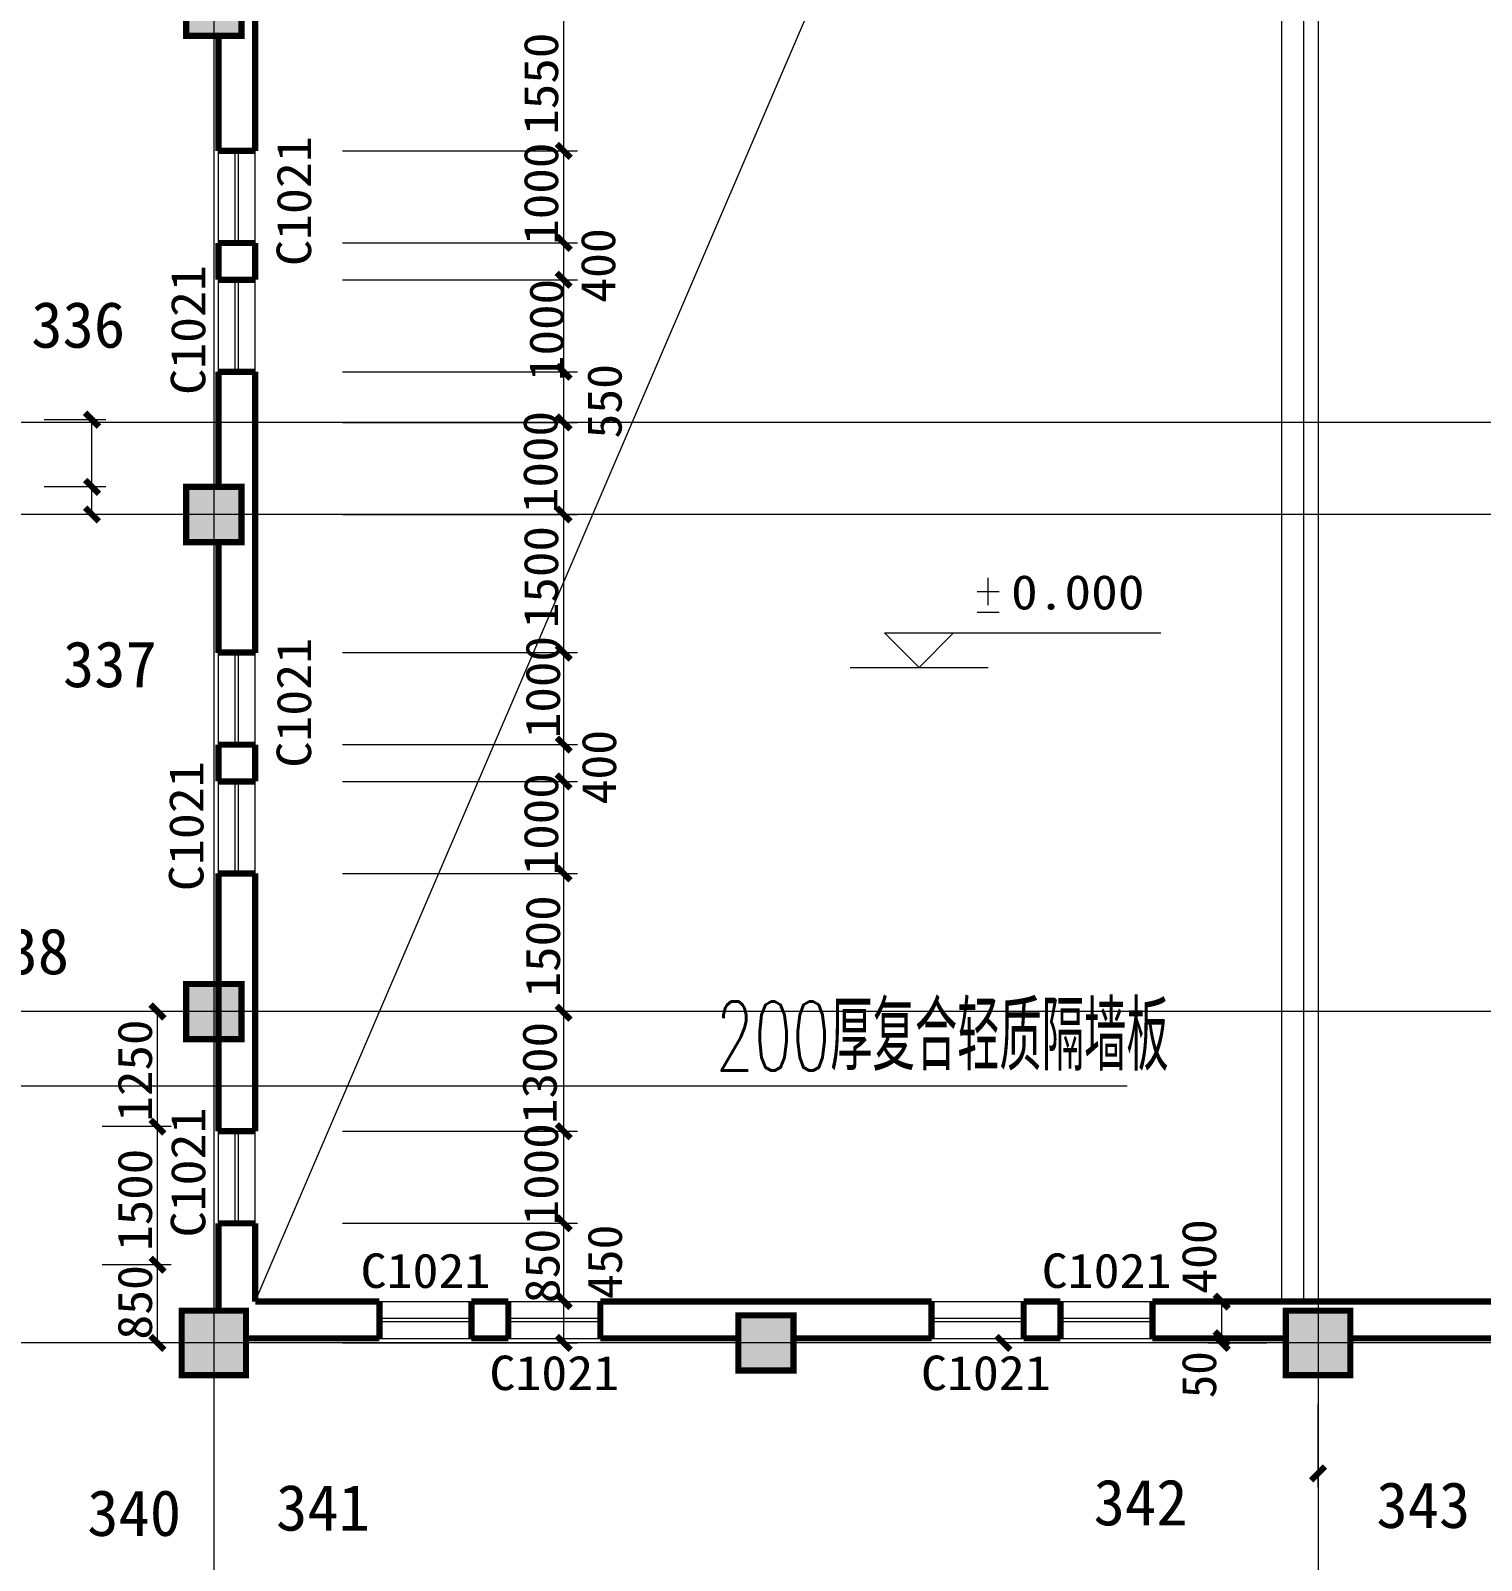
# Model space of a CAD drawing. Extents: x -307567 to 704339, y -10277 to 165507.
# Drawn here: x 133664 to 149430, y 104817 to 121436 of the extents above; entities that cross this region are included whole.
import ezdxf
from ezdxf.enums import TextEntityAlignment as Align

# ---------------------------------------------------------------- set-up
doc = ezdxf.new("R2010")
doc.units = 0
doc.header["$MEASUREMENT"] = 0
doc.layers.add('wode', color=250, linetype='CONTINUOUS', lineweight=0)
doc.layers.add('ziti', color=32, linetype='CONTINUOUS', lineweight=0)
doc.layers.add('中文', color=4, linetype='CONTINUOUS')
doc.styles.add('HZ', font='txt', dxfattribs={"width": 0.7, "height": 5, "bigfont": 'STF:宋体'})
doc.styles.get("Standard").update_dxf_attribs({"font": 'txt', "height": 3})

msp = doc.modelspace()

# ---------------------------------------------------------------- linework, layer by layer
at = {"layer": 'wode', "color": 0}
for p, q in [((135654.96231, 147245.49632), (135654.96231, 95169.51457)), ((147654.81231, 147245.49632), (147654.81231, 95169.51457)), ((147256.45303, 126729.2336), (147256.45303, 107629.4754)), ((147496.42806, 126729.2336), (147496.42806, 107629.4754)), ((136104.95668, 107629.4754), (142328.85349, 122139.60592)), ((139456.88012, 120129.3161), (139456.88012, 121679.29368)), ((135704.94948, 119129.32555), (135704.94948, 120129.3161)), ((135886.22162, 119129.32555), (135886.22162, 120129.3161)), ((135923.72115, 119129.32555), (135923.72115, 120129.3161)), ((136104.95668, 119129.32555), (136104.95668, 120129.3161)), ((137054.9326, 120129.3161), (139606.87824, 120129.3161)), ((139456.88012, 119129.32555), (139456.88012, 120129.3161)), ((137054.9326, 119129.32555), (139606.87824, 119129.32555)), ((139456.88012, 118729.33665), (139456.88012, 119129.32555)), ((135704.94948, 117729.3461), (135704.94948, 118729.33665)), ((135886.22162, 117729.3461), (135886.22162, 118729.33665)), ((135923.72115, 117729.3461), (135923.72115, 118729.33665)), ((136104.95668, 117729.3461), (136104.95668, 118729.33665)), ((137054.9326, 118729.33665), (139606.87824, 118729.33665)), ((139456.88012, 116179.36853), (139456.88012, 118729.33665)), ((137054.9326, 117729.3461), (139606.87824, 117729.3461)), ((139456.88012, 117179.34993), (139456.88012, 117729.3461)), ((195197.62623, 117179.34993), (118974.00627, 117179.34993)), ((134480.90472, 117209.35138), (133810.89356, 117209.35138)), ((134330.90659, 116479.36478), (134330.90659, 117209.35138)), ((137054.9326, 117179.34993), (139606.87824, 117179.34993)), ((134480.90472, 116479.36478), (133810.89356, 116479.36478)), ((134330.90659, 116179.36853), (134330.90659, 116479.36478)), ((195197.62623, 116179.36853), (118974.00627, 116179.36853)), ((134480.90472, 116179.36853), (133810.89356, 116179.36853)), ((137054.9326, 116179.36853), (139606.87824, 116179.36853)), ((139456.88012, 114279.38923), (139456.88012, 116179.36853)), ((143949.31664, 115342.98982), (144189.32828, 115342.98982)), ((144069.32246, 115192.9917), (144069.32246, 115492.98795)), ((143949.31664, 115117.99264), (144189.32828, 115117.99264)), ((143319.33183, 114518.00014), (142944.33652, 114892.99545)), ((142944.33652, 114892.99545), (145944.29902, 114892.99545)), ((143694.32715, 114892.99545), (143319.33183, 114518.00014)), ((135704.94948, 113679.39673), (135704.94948, 114679.38728)), ((135886.22162, 113679.39673), (135886.22162, 114679.38728)), ((135923.72115, 113679.39673), (135923.72115, 114679.38728)), ((136104.95668, 113679.39673), (136104.95668, 114679.38728)), ((137054.9326, 114679.38728), (139606.87824, 114679.38728)), ((139456.88012, 113679.39673), (139456.88012, 114679.38728)), ((142569.34121, 114518.00014), (144069.32246, 114518.00014)), ((137054.9326, 113679.39673), (139606.87824, 113679.39673)), ((139456.88012, 113279.39867), (139456.88012, 113679.39673)), ((135704.94948, 112279.41728), (135704.94948, 113279.39867)), ((135886.22162, 112279.41728), (135886.22162, 113279.39867)), ((135923.72115, 112279.41728), (135923.72115, 113279.39867)), ((136104.95668, 112279.41728), (136104.95668, 113279.39867)), ((137054.9326, 113279.39867), (139606.87824, 113279.39867)), ((139456.88012, 112279.41728), (139456.88012, 113279.39867)), ((137054.9326, 112279.41728), (139606.87824, 112279.41728)), ((139456.88012, 110479.43978), (139456.88012, 112279.41728)), ((139456.88012, 111479.42117), (139456.88012, 111879.41923)), ((135704.94948, 110479.43978), (135704.94948, 111479.42117)), ((136104.95668, 110479.43978), (136104.95668, 111479.42117)), ((195197.62623, 110779.43603), (118974.00627, 110779.43603)), ((135193.10285, 110779.43603), (134441.39105, 110779.43603)), ((135043.10472, 109529.44555), (135043.10472, 110779.43603)), ((139456.88012, 110079.44173), (139456.88012, 110479.43978)), ((135704.94948, 108479.45867), (135704.94948, 110079.44173)), ((136104.95668, 108479.45867), (136104.95668, 110079.44173)), ((139456.88012, 109079.45117), (139456.88012, 110079.44173)), ((133454.9776, 109972.96723), (145579.85045, 109972.96723)), ((135193.10285, 109529.44555), (134441.39105, 109529.44555)), ((135043.10472, 108029.4643), (135043.10472, 109529.44555)), ((135886.22162, 108475.45787), (135886.22162, 109475.44842)), ((135923.72115, 108475.45787), (135923.72115, 109475.44842)), ((137054.9326, 109479.44923), (139606.87824, 109479.44923)), ((139456.88012, 107179.48103), (139456.88012, 109079.45117)), ((137054.9326, 108479.45867), (139606.87824, 108479.45867)), ((135193.10285, 108029.4643), (134441.39105, 108029.4643)), ((135043.10472, 107179.48103), (135043.10472, 108029.4643)), ((137454.93981, 107629.4754), (138454.93951, 107629.4754)), ((138854.9101, 107629.4754), (139854.90981, 107629.4754)), ((143454.86481, 107629.4754), (144454.86452, 107629.4754)), ((144854.8351, 107629.4754), (145854.83481, 107629.4754)), ((146457.42737, 107629.4754), (147097.62933, 107629.4754)), ((146607.4255, 107229.47735), (146607.4255, 107629.4754)), ((137454.93981, 107448.22156), (138454.93951, 107448.22156)), ((137454.93981, 107410.72203), (138454.93951, 107410.72203)), ((138854.9101, 107448.22156), (139854.90981, 107448.22156)), ((138854.9101, 107410.72203), (139854.90981, 107410.72203)), ((143454.86481, 107448.22156), (144454.86452, 107448.22156)), ((143454.86481, 107410.72203), (144454.86452, 107410.72203)), ((144854.8351, 107448.22156), (145854.83481, 107448.22156)), ((144854.8351, 107410.72203), (145854.83481, 107410.72203)), ((137454.93981, 107229.47735), (138454.93951, 107229.47735)), ((138854.9101, 107229.47735), (139854.90981, 107229.47735)), ((143454.86481, 107229.47735), (144454.86452, 107229.47735)), ((144854.8351, 107229.47735), (145854.83481, 107229.47735)), ((146457.42737, 107229.47735), (147097.62933, 107229.47735)), ((146607.4255, 107179.48103), (146607.4255, 107229.47735)), ((195197.62623, 107179.48103), (118974.00627, 107179.48103)), ((135193.10285, 107179.48103), (134441.39105, 107179.48103)), ((137054.9326, 107179.48103), (139606.87824, 107179.48103)), ((145829.89616, 107179.48103), (144086.64402, 107179.48103)), ((146457.42737, 107179.48103), (147097.62933, 107179.48103)), ((135654.96231, 106440.30264), (135654.96231, 105612.84106)), ((147654.81231, 105612.84106), (147654.81231, 106512.18895)), ((147654.81231, 106440.30264), (147654.81231, 105612.84106))]:
    msp.add_line(p, q, dxfattribs=at)
at = {"layer": 'wode', "color": 0, "const_width": 67.49915}
for points in [[(135354.96606, 121979.28993), (135354.96606, 121379.29743), (135954.95856, 121379.29743), (135954.95856, 121979.28993), (135354.96606, 121979.28993), (135354.96606, 121379.29743)], [(136104.95668, 121679.29368), (136104.95668, 120129.3161)], [(135704.94948, 121379.29743), (135704.94948, 120129.3161)], [(136104.95668, 120129.3161), (135704.94948, 120129.3161)], [(139381.88105, 120204.31516), (139531.87918, 120054.31704)], [(135704.94948, 118729.33665), (135704.94948, 119129.32555)], [(136104.95668, 119129.32555), (135704.94948, 119129.32555)], [(136104.95668, 118729.33665), (136104.95668, 119129.32555)], [(139381.88105, 119204.32461), (139531.87918, 119054.32649)], [(139381.88105, 118804.33572), (139531.87918, 118654.33759)], [(136104.95668, 118729.33665), (135704.94948, 118729.33665)], [(139381.88105, 117804.34516), (139531.87918, 117654.34704)], [(135704.94948, 117179.34993), (135704.94948, 117729.3461)], [(136104.95668, 117729.3461), (135704.94948, 117729.3461)], [(136104.95668, 117179.34993), (136104.95668, 117729.3461)], [(134255.90753, 117284.35044), (134405.90565, 117134.35232)], [(135704.94948, 116479.36478), (135704.94948, 117179.34993)], [(136104.95668, 116179.36853), (136104.95668, 117179.34993)], [(139381.88105, 117254.34899), (139531.87918, 117104.35086)], [(134255.90753, 116554.36384), (134405.90565, 116404.36572)], [(135354.96606, 116479.36478), (135354.96606, 115879.37228), (135954.95856, 115879.37228), (135954.95856, 116479.36478), (135354.96606, 116479.36478), (135354.96606, 115879.37228)], [(134255.90753, 116254.36759), (134405.90565, 116104.36947)], [(136104.95668, 116179.36853), (136104.95668, 114673.38149)], [(139381.88105, 116254.36759), (139531.87918, 116104.36947)], [(135704.94948, 115879.37228), (135704.94948, 114673.38149)], [(136104.95668, 114679.38728), (135704.94948, 114679.38728)], [(139381.88105, 114754.38634), (139531.87918, 114604.38822)], [(135704.94948, 113279.39867), (135704.94948, 113679.39673)], [(136104.95668, 113679.39673), (135704.94948, 113679.39673)], [(136104.95668, 113279.39867), (136104.95668, 113679.39673)], [(139381.88105, 113754.39579), (139531.87918, 113604.39766)], [(139381.88105, 113354.39774), (139531.87918, 113204.39961)], [(136104.95668, 113279.39867), (135704.94948, 113279.39867)], [(139381.88105, 112354.41634), (139531.87918, 112204.41822)], [(135704.94948, 109479.44923), (135704.94948, 112279.41728)], [(136104.95668, 112279.41728), (135704.94948, 112279.41728)], [(136104.95668, 109479.44923), (136104.95668, 112279.41728)], [(135354.96606, 111079.43228), (135354.96606, 110479.43978), (135954.95856, 110479.43978), (135954.95856, 111079.43228), (135354.96606, 111079.43228), (135354.96606, 110479.43978)], [(134968.10566, 110854.43509), (135118.10378, 110704.43697)], [(139381.88105, 110841.43476), (139531.87918, 110691.43664)], [(135704.94948, 110079.44173), (135704.94948, 110479.43978)], [(136104.95668, 110079.44173), (136104.95668, 110479.43978)], [(134968.10566, 109604.44461), (135118.10378, 109454.44649)], [(139381.88105, 109554.44829), (139531.87918, 109404.45016)], [(136104.95668, 109479.44923), (135704.94948, 109479.44923)], [(139381.88105, 108554.45774), (139531.87918, 108404.45961)], [(135704.94948, 107529.4736), (135704.94948, 108479.45867)], [(136104.95668, 108479.45867), (135704.94948, 108479.45867)], [(136104.95668, 107629.4754), (136104.95668, 108479.45867)], [(134968.10566, 108104.46336), (135118.10378, 107954.46524)], [(139381.88105, 107709.47318), (139531.87918, 107559.47506)], [(146532.42644, 107704.47446), (146682.42456, 107554.47634)], [(135304.97889, 107529.4736), (135304.97889, 106829.4793), (136004.94573, 106829.4793), (136004.94573, 107529.4736), (135304.97889, 107529.4736), (135304.97889, 106829.4793)], [(136104.95668, 107629.4754), (137454.93981, 107629.4754)], [(137454.93981, 107229.47735), (137454.93981, 107629.4754)], [(138454.93951, 107629.4754), (138854.9101, 107629.4754)], [(138454.93951, 107229.47735), (138454.93951, 107629.4754)], [(138854.9101, 107229.47735), (138854.9101, 107629.4754)], [(141654.88731, 107629.4754), (139854.90981, 107629.4754)], [(139854.90981, 107229.47735), (139854.90981, 107629.4754)], [(141654.88731, 107629.4754), (143454.86481, 107629.4754)], [(143454.86481, 107229.47735), (143454.86481, 107629.4754)], [(144454.86452, 107629.4754), (144854.8351, 107629.4754)], [(144454.86452, 107229.47735), (144454.86452, 107629.4754)], [(144854.8351, 107229.47735), (144854.8351, 107629.4754)], [(145854.83481, 107229.47735), (145854.83481, 107629.4754)], [(154254.72981, 107629.4754), (145854.83481, 107629.4754)], [(147304.82889, 107529.4736), (147304.82889, 106829.4793), (148004.79573, 106829.4793), (148004.79573, 107529.4736), (147304.82889, 107529.4736), (147304.82889, 106829.4793)], [(141354.89106, 107479.47728), (141354.89106, 106879.48478), (141954.88356, 106879.48478), (141954.88356, 107479.47728), (141354.89106, 107479.47728), (141354.89106, 106879.48478)], [(134968.10566, 107254.48009), (135118.10378, 107104.48196)], [(136004.94573, 107229.47735), (137454.93981, 107229.47735)], [(138454.93951, 107229.47735), (138854.9101, 107229.47735)], [(139381.88105, 107254.48009), (139531.87918, 107104.48196)], [(141354.89106, 107229.47735), (139854.90981, 107229.47735)], [(141954.88356, 107229.47735), (143454.86481, 107229.47735)], [(144161.64308, 107254.48009), (144311.64121, 107104.48196)], [(144454.86452, 107229.47735), (144854.8351, 107229.47735)], [(147304.82889, 107229.47735), (145854.83481, 107229.47735)], [(147304.82889, 107229.47735), (145854.83481, 107229.47735)], [(146532.42644, 107304.47641), (146682.42456, 107154.47829)], [(146532.42644, 107254.48009), (146682.42456, 107104.48196)], [(154254.72981, 107229.47735), (148004.79573, 107229.47735)], [(147579.81325, 105687.84013), (147729.81137, 105837.83825)], [(147579.81325, 105687.84013), (147729.81137, 105837.83825)]]:
    msp.add_lwpolyline(points, dxfattribs=at)
at = {"layer": 'wode', "color": 0}
for points in [[(135354.96606, 121979.28993), (135954.95856, 121979.28993), (135354.96606, 121379.29743), (135954.95856, 121379.29743)], [(135354.96606, 116479.36478), (135954.95856, 116479.36478), (135354.96606, 115879.37228), (135954.95856, 115879.37228)], [(135354.96606, 111079.43228), (135954.95856, 111079.43228), (135354.96606, 110479.43978), (135954.95856, 110479.43978)], [(135304.97889, 107529.4736), (136004.94573, 107529.4736), (135304.97889, 106829.4793), (136004.94573, 106829.4793)], [(147304.82889, 107529.4736), (148004.79573, 107529.4736), (147304.82889, 106829.4793), (148004.79573, 106829.4793)], [(141354.89106, 107479.47728), (141954.88356, 107479.47728), (141354.89106, 106879.48478), (141954.88356, 106879.48478)]]:
    msp.add_solid(points, dxfattribs=at)

# ---------------------------------------------------------------- texts
for s, width, p, p2 in [('1550', 0.934732, (139396.85889, 120304.31697), (139396.85889, 121414.2976)), ('C1021', 0.980866, (136712.45641, 118879.33478), (136712.45641, 120289.31166)), ('1000', 1.044701, (139396.85889, 119109.33068), (139396.85889, 120219.31132)), ('400', 0.925718, (140016.84626, 118479.33673), (140016.84626, 119289.33026)), ('C1021', 0.980872, (135562.45858, 117479.34618), (135562.45858, 118889.33221)), ('1000', 1.044709, (139456.88012, 117629.3443), (139456.88012, 118739.33409)), ('550', 0.863994, (140086.86492, 117004.35822), (140086.86492, 117814.3426)), ('1000', 1.044709, (139388.91221, 116194.36468), (139388.91221, 117304.35447)), ('1500', 0.986662, (139396.85889, 114944.38336), (139396.85889, 116054.36399)), ('C1021', 0.980872, (136712.45641, 113429.3968), (136712.45641, 114839.38284)), ('1000', 1.044701, (139416.85376, 113749.39707), (139416.85376, 114859.3777)), ('400', 0.925708, (140026.88031, 113029.4079), (140026.88031, 113839.39229)), ('C1021', 0.980872, (135542.46371, 112088.4132), (135542.46371, 113498.39923)), ('1000', 1.044709, (139396.85889, 112259.41326), (139396.85889, 113369.40304)), ('1500', 0.98667, (139416.85376, 110932.42789), (139416.85376, 112042.41768)), ('1250', 0.93474, (134983.12012, 109583.44268), (134983.12012, 110693.43246)), ('1300', 0.98667, (139381.14864, 109557.6709), (139381.14864, 110667.66069)), ('C1021', 0.980866, (135562.45858, 108326.46681), (135562.45858, 109736.44369)), ('1000', 1.044709, (139396.85889, 108456.46091), (139396.85889, 109566.4507)), ('1500', 0.98667, (134983.12012, 108179.46242), (134983.12012, 109289.45221)), ('850', 0.864004, (139411.10432, 107610.14886), (139411.10432, 108420.1424)), ('850', 0.864004, (139411.10432, 107610.14886), (139411.10432, 108420.1424)), ('450', 0.864004, (140090.27064, 107655.42112), (140090.27064, 108465.41466)), ('400', 0.925708, (146547.4409, 107713.47399), (146547.4409, 108523.45837)), ('850', 0.863994, (134983.12012, 107215.47911), (134983.12012, 108025.46349)), ('50', 0.906657, (146547.4409, 106579.48853), (146547.4409, 107089.47666))]:
    msp.add_text(s, height=374.995313, rotation=90, dxfattribs=dict(at, width=width)).set_placement(p, p2, align=Align.FIT)
for s, width, p, p2 in [('   0.000 ', 0.907834, (143448.30971, 115147.99409), (146058.29906, 115147.99409)), ('C1021', 0.980885, (137249.93749, 107776.96501), (138659.94183, 107776.96501)), ('C1021', 0.980885, (144651.84692, 107776.96501), (146061.85126, 107776.96501)), ('C1021', 0.980859, (138649.9444, 106666.98438), (140059.91213, 106666.98438)), ('C1021', 0.980859, (143339.87601, 106666.98438), (144749.84374, 106666.98438))]:
    msp.add_text(s, height=374.995313, dxfattribs=dict(at, width=width)).set_placement(p, p2, align=Align.FIT)
at = {"layer": 'ziti', "color": 0, "style": 'HZ', "width": 0.485711}
msp.add_text('200厚复合轻质隔墙板', height=749.9906251, dxfattribs=at).set_placement((141109.67928, 110137.60445), (146031.49276, 110137.60445), align=Align.FIT)
at = {"layer": '中文', "char_height": 500, "width": 6011.5625187, "attachment_point": 1}
for s, insert in [('{\\fFangSong_GB2312|b1|i0|c134|p49;\\C1;336}', (133671.02633, 118490.87756)), ('{\\fFangSong_GB2312|b1|i0|c134|p49;\\C1;337}', (134015.26789, 114803.24862)), ('{\\fFangSong_GB2312|b1|i0|c134|p49;\\C1;338}', (133061.5002, 111684.31974)), ('{\\fFangSong_GB2312|b1|i0|c134|p49;\\C1;340}', (134279.06338, 105582.89077)), ('{\\fFangSong_GB2312|b1|i0|c134|p49;\\C1;341}', (136331.10872, 105640.64831)), ('{\\fFangSong_GB2312|b1|i0|c134|p49;\\C1;342}', (145215.67149, 105697.87153)), ('{\\fFangSong_GB2312|b1|i0|c134|p49;\\C1;343}', (148288.2234, 105669.5257))]:
    msp.add_mtext(s, dxfattribs=dict(at, insert=insert))

doc.saveas('drawing.dxf')
